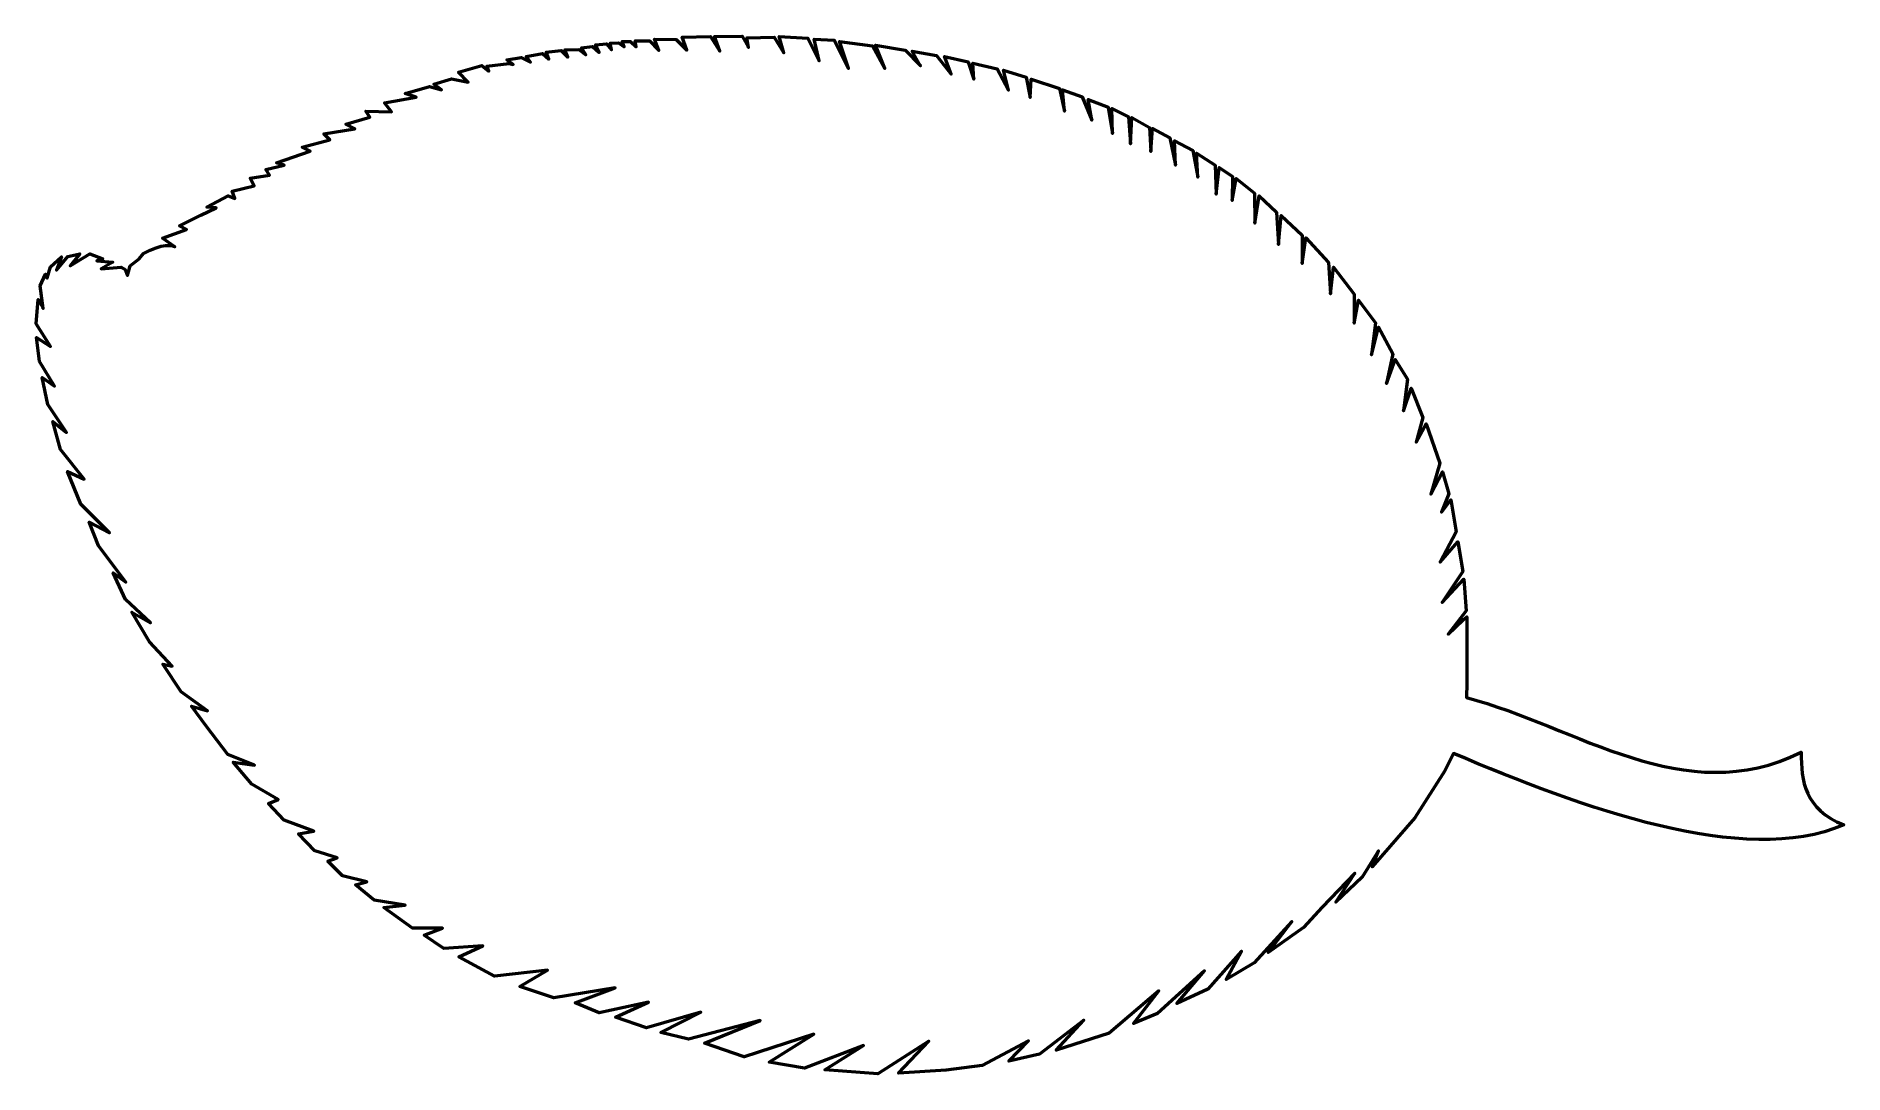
# Model space of a CAD drawing. Header units: centimetres. Extents: x -16 to 15.9, y -9.2 to 9.2.
import ezdxf

# ---------------------------------------------------------------- set-up
doc = ezdxf.new("R2010")
doc.units = ezdxf.units.CM
doc.header["$MEASUREMENT"] = 0
doc.layers.add('Layer 1', color=7, linetype='Continuous')

msp = doc.modelspace()

# ---------------------------------------------------------------- linework, layer by layer
at = {"layer": 'Layer 1', "color": 45, "lineweight": 53}
msp.add_open_spline([(-3.51937, 9.16947), (-3.51937, 9.16947), (-4.00554, 9.16203), (-4.00554, 9.16203), (-4.00554, 9.16203), (-4.00554, 9.16203), (-3.91294, 8.90323), (-3.91294, 8.90323), (-3.91294, 8.90323), (-3.91294, 8.90323), (-4.07996, 9.16285), (-4.07996, 9.16285), (-4.07996, 9.16285), (-4.07996, 9.16285), (-4.57771, 9.1521), (-4.57771, 9.1521), (-4.57771, 9.1521), (-4.57771, 9.1521), (-4.4942, 8.92059), (-4.4942, 8.92059), (-4.4942, 8.92059), (-4.4942, 8.92059), (-4.68685, 9.10745), (-4.68685, 9.10745), (-4.68685, 9.10745), (-4.68685, 9.10745), (-5.06966, 9.11655), (-5.06966, 9.11655), (-5.06966, 9.11655), (-5.06966, 9.11655), (-4.98946, 8.91646), (-4.98946, 8.91646), (-4.98946, 8.91646), (-4.98946, 8.91646), (-5.15731, 9.08513), (-5.15731, 9.08513), (-5.15731, 9.08513), (-5.15731, 9.08513), (-5.41114, 9.08596), (-5.41114, 9.08596), (-5.41114, 9.08596), (-5.41114, 9.08596), (-5.39213, 8.9793), (-5.39213, 8.9793), (-5.39213, 8.9793), (-5.39213, 8.9793), (-5.49052, 9.07355), (-5.49052, 9.07355), (-5.49052, 9.07355), (-5.49052, 9.07355), (-5.63852, 9.07521), (-5.63852, 9.07521), (-5.63852, 9.07521), (-5.63852, 9.07521), (-5.60545, 8.97847), (-5.60545, 8.97847), (-5.60545, 8.97847), (-5.60545, 8.97847), (-5.70302, 9.04958), (-5.70302, 9.04958), (-5.70302, 9.04958), (-5.70302, 9.04958), (-5.84854, 9.04297), (-5.84854, 9.04297), (-5.84854, 9.04297), (-5.84854, 9.04297), (-5.82787, 8.92804), (-5.82787, 8.92804), (-5.82787, 8.92804), (-5.82787, 8.92804), (-5.91221, 9.03139), (-5.91221, 9.03139), (-5.91221, 9.03139), (-5.91221, 9.03139), (-6.10899, 9.01568), (-6.10899, 9.01568), (-6.10899, 9.01568), (-6.10899, 9.01568), (-6.04367, 8.88173), (-6.04367, 8.88173), (-6.04367, 8.88173), (-6.04367, 8.88173), (-6.16438, 8.98591), (-6.16438, 8.98591), (-6.16438, 8.98591), (-6.16438, 8.98591), (-6.35537, 8.96028), (-6.35537, 8.96028), (-6.35537, 8.96028), (-6.35537, 8.96028), (-6.28013, 8.83708), (-6.28013, 8.83708), (-6.28013, 8.83708), (-6.28013, 8.83708), (-6.40333, 8.93465), (-6.40333, 8.93465), (-6.40333, 8.93465), (-6.40333, 8.93465), (-6.65138, 8.92555), (-6.65138, 8.92555), (-6.65138, 8.92555), (-6.65138, 8.92555), (-6.59929, 8.79739), (-6.59929, 8.79739), (-6.59929, 8.79739), (-6.59929, 8.79739), (-6.71422, 8.91397), (-6.71422, 8.91397), (-6.71422, 8.91397), (-6.71422, 8.91397), (-6.97963, 8.88917), (-6.97963, 8.88917), (-6.97963, 8.88917), (-6.97963, 8.88917), (-6.93167, 8.76267), (-6.93167, 8.76267), (-6.93167, 8.76267), (-6.93167, 8.76267), (-7.04329, 8.86272), (-7.04329, 8.86272), (-7.04329, 8.86272), (-7.04329, 8.86272), (-7.33599, 8.81146), (-7.33599, 8.81146), (-7.33599, 8.81146), (-7.33599, 8.81146), (-7.26075, 8.71224), (-7.26075, 8.71224), (-7.26075, 8.71224), (-7.26075, 8.71224), (-7.42198, 8.79492), (-7.42198, 8.79492), (-7.42198, 8.79492), (-7.42198, 8.79492), (-7.67499, 8.74944), (-7.67499, 8.74944), (-7.67499, 8.74944), (-7.67499, 8.74944), (-7.56668, 8.66593), (-7.56668, 8.66593), (-7.56668, 8.66593), (-7.56668, 8.66593), (-7.63696, 8.68825), (-7.63696, 8.68825), (-7.63696, 8.68825), (-7.63696, 8.68825), (-8.02805, 8.64029), (-8.02805, 8.64029), (-8.02805, 8.64029), (-8.02805, 8.64029), (-7.99167, 8.54934), (-7.99167, 8.54934), (-7.99167, 8.54934), (-7.99167, 8.54934), (-8.11983, 8.64856), (-8.11983, 8.64856), (-8.11983, 8.64856), (-8.11983, 8.64856), (-8.52911, 8.5328), (-8.52911, 8.5328), (-8.52911, 8.5328), (-8.52911, 8.5328), (-8.35961, 8.35586), (-8.35961, 8.35586), (-8.35961, 8.35586), (-8.35961, 8.35586), (-8.65231, 8.41787), (-8.65231, 8.41787), (-8.65231, 8.41787), (-8.65231, 8.41787), (-8.96733, 8.32361), (-8.96733, 8.32361), (-8.96733, 8.32361), (-8.96733, 8.32361), (-8.8309, 8.22026), (-8.8309, 8.22026), (-8.8309, 8.22026), (-8.8309, 8.22026), (-9.04009, 8.27814), (-9.04009, 8.27814), (-9.04009, 8.27814), (-9.04009, 8.27814), (-9.47252, 8.1566), (-9.47252, 8.1566), (-9.47252, 8.1566), (-9.47252, 8.1566), (-9.27822, 8.09045), (-9.27822, 8.09045), (-9.27822, 8.09045), (-9.27822, 8.09045), (-9.83881, 7.99288), (-9.83881, 7.99288), (-9.83881, 7.99288), (-9.83881, 7.99288), (-9.71396, 7.83413), (-9.71396, 7.83413), (-9.71396, 7.83413), (-9.71396, 7.83413), (-10.16706, 7.8424), (-10.16706, 7.8424), (-10.16706, 7.8424), (-10.16706, 7.8424), (-10.09513, 7.73657), (-10.09513, 7.73657), (-10.09513, 7.73657), (-10.09513, 7.73657), (-10.51846, 7.61172), (-10.51846, 7.61172), (-10.51846, 7.61172), (-10.51846, 7.61172), (-10.36136, 7.53069), (-10.36136, 7.53069), (-10.36136, 7.53069), (-10.36136, 7.53069), (-10.90789, 7.44222), (-10.90789, 7.44222), (-10.90789, 7.44222), (-10.90789, 7.44222), (-10.80371, 7.33804), (-10.80371, 7.33804), (-10.80371, 7.33804), (-10.80371, 7.33804), (-11.29236, 7.20988), (-11.29236, 7.20988), (-11.29236, 7.20988), (-11.29236, 7.20988), (-11.15345, 7.13629), (-11.15345, 7.13629), (-11.15345, 7.13629), (-11.15345, 7.13629), (-11.74876, 6.93206), (-11.74876, 6.93206), (-11.74876, 6.93206), (-11.74876, 6.93206), (-11.6082, 6.88824), (-11.6082, 6.88824), (-11.6082, 6.88824), (-11.6082, 6.88824), (-11.93562, 6.81383), (-11.93562, 6.81383), (-11.93562, 6.81383), (-11.93562, 6.81383), (-11.87278, 6.7113), (-11.87278, 6.7113), (-11.87278, 6.7113), (-11.87278, 6.7113), (-12.21343, 6.65756), (-12.21343, 6.65756), (-12.21343, 6.65756), (-12.21343, 6.65756), (-12.14315, 6.52196), (-12.14315, 6.52196), (-12.14315, 6.52196), (-12.14315, 6.52196), (-12.53258, 6.42853), (-12.53258, 6.42853), (-12.53258, 6.42853), (-12.53258, 6.42853), (-12.48049, 6.30037), (-12.48049, 6.30037), (-12.48049, 6.30037), (-12.48049, 6.30037), (-12.5979, 6.34998), (-12.5979, 6.34998), (-12.5979, 6.34998), (-12.5979, 6.34998), (-12.97989, 6.14658), (-12.97989, 6.14658), (-12.97989, 6.14658), (-12.97989, 6.14658), (-12.81453, 6.13748), (-12.81453, 6.13748), (-12.81453, 6.13748), (-12.81453, 6.13748), (-13.08077, 6.00767), (-13.08077, 6.00767), (-13.08077, 6.00767), (-13.08077, 6.00767), (-13.4578, 5.8175), (-13.4578, 5.8175), (-13.4578, 5.8175), (-13.4578, 5.8175), (-13.33708, 5.75135), (-13.33708, 5.75135), (-13.33708, 5.75135), (-13.33708, 5.75135), (-13.76289, 5.59673), (-13.76289, 5.59673), (-13.76289, 5.59673), (-13.76289, 5.59673), (-13.54213, 5.44873), (-13.54213, 5.44873), (-13.54213, 5.44873), (-13.59246, 5.47513), (-13.75, 5.51836), (-14.09858, 5.32884), (-14.09858, 5.32884), (-14.09858, 5.32884), (-14.17547, 5.23293), (-14.17547, 5.23293), (-14.17547, 5.23293), (-14.17547, 5.23293), (-14.33339, 5.10973), (-14.33339, 5.10973), (-14.33339, 5.10973), (-14.33339, 5.10973), (-14.37887, 4.9394), (-14.37887, 4.9394), (-14.37887, 4.9394), (-14.37887, 4.9394), (-14.42269, 5.04854), (-14.42269, 5.04854), (-14.42269, 5.04854), (-14.42269, 5.04854), (-14.49214, 5.08575), (-14.49214, 5.08575), (-14.49214, 5.08575), (-14.49214, 5.08575), (-14.84271, 5.05846), (-14.84271, 5.05846), (-14.84271, 5.05846), (-14.84271, 5.05846), (-14.63931, 5.17752), (-14.63931, 5.17752), (-14.63931, 5.17752), (-14.63931, 5.17752), (-14.92208, 5.19819), (-14.92208, 5.19819), (-14.92208, 5.19819), (-14.92208, 5.19819), (-14.81625, 5.23705), (-14.81625, 5.23705), (-14.81625, 5.23705), (-14.81625, 5.23705), (-15.04445, 5.32469), (-15.04445, 5.32469), (-15.04445, 5.32469), (-15.04445, 5.32469), (-15.39502, 5.10889), (-15.39502, 5.10889), (-15.39502, 5.10889), (-15.39502, 5.10889), (-15.21973, 5.32304), (-15.21973, 5.32304), (-15.21973, 5.32304), (-15.21973, 5.32304), (-15.43553, 5.27756), (-15.43553, 5.27756), (-15.43553, 5.27756), (-15.43553, 5.27756), (-15.63314, 5.03447), (-15.63314, 5.03447), (-15.63314, 5.03447), (-15.63314, 5.03447), (-15.54467, 5.27011), (-15.54467, 5.27011), (-15.54467, 5.27011), (-15.54467, 5.27011), (-15.7398, 5.09482), (-15.7398, 5.09482), (-15.7398, 5.09482), (-15.7398, 5.09482), (-15.7985, 4.89225), (-15.7985, 4.89225), (-15.7985, 4.89225), (-15.7985, 4.89225), (-15.82661, 4.96501), (-15.82661, 4.96501), (-15.82661, 4.96501), (-15.82661, 4.96501), (-15.92087, 4.75417), (-15.92087, 4.75417), (-15.92087, 4.75417), (-15.92087, 4.75417), (-15.87126, 4.35481), (-15.87126, 4.35481), (-15.87126, 4.35481), (-15.87126, 4.35481), (-15.9556, 4.51852), (-15.9556, 4.51852), (-15.9556, 4.51852), (-15.9556, 4.51852), (-15.99365, 4.08781), (-15.99365, 4.08781), (-15.99365, 4.08781), (-15.99365, 4.08781), (-15.73816, 3.68515), (-15.73816, 3.68515), (-15.73816, 3.68515), (-15.73816, 3.68515), (-15.98538, 3.84225), (-15.98538, 3.84225), (-15.98538, 3.84225), (-15.98538, 3.84225), (-15.93494, 3.41974), (-15.93494, 3.41974), (-15.93494, 3.41974), (-15.93494, 3.41974), (-15.66788, 2.98152), (-15.66788, 2.98152), (-15.66788, 2.98152), (-15.66788, 2.98152), (-15.8903, 3.13531), (-15.8903, 3.13531), (-15.8903, 3.13531), (-15.8903, 3.13531), (-15.78695, 2.66071), (-15.78695, 2.66071), (-15.78695, 2.66071), (-15.78695, 2.66071), (-15.45457, 2.16462), (-15.45457, 2.16462), (-15.45457, 2.16462), (-15.45457, 2.16462), (-15.70179, 2.35975), (-15.70179, 2.35975), (-15.70179, 2.35975), (-15.70179, 2.35975), (-15.56536, 1.86283), (-15.56536, 1.86283), (-15.56536, 1.86283), (-15.56536, 1.86283), (-15.14451, 1.3378), (-15.14451, 1.3378), (-15.14451, 1.3378), (-15.14451, 1.3378), (-15.44134, 1.47753), (-15.44134, 1.47753), (-15.44134, 1.47753), (-15.44134, 1.47753), (-15.20156, 0.89958), (-15.20156, 0.89958), (-15.20156, 0.89958), (-15.20156, 0.89958), (-14.69802, 0.39274), (-14.69802, 0.39274), (-14.69802, 0.39274), (-14.69802, 0.39274), (-15.05851, 0.58208), (-15.05851, 0.58208), (-15.05851, 0.58208), (-15.05851, 0.58208), (-14.88984, 0.16288), (-14.88984, 0.16288), (-14.88984, 0.16288), (-14.88984, 0.16288), (-14.40698, -0.47956), (-14.40698, -0.47956), (-14.40698, -0.47956), (-14.40698, -0.47956), (-14.63022, -0.3175), (-14.63022, -0.3175), (-14.63022, -0.3175), (-14.63022, -0.3175), (-14.41442, -0.78714), (-14.41442, -0.78714), (-14.41442, -0.78714), (-14.41442, -0.78714), (-13.97207, -1.19972), (-13.97207, -1.19972), (-13.97207, -1.19972), (-13.97207, -1.19972), (-14.30032, -1.00872), (-14.30032, -1.00872), (-14.30032, -1.00872), (-14.30032, -1.00872), (-13.99026, -1.53293), (-13.99026, -1.53293), (-13.99026, -1.53293), (-13.99026, -1.53293), (-13.58925, -1.96701), (-13.58925, -1.96701), (-13.58925, -1.96701), (-13.58925, -1.96701), (-13.75296, -1.92815), (-13.75296, -1.92815), (-13.75296, -1.92815), (-13.75296, -1.92815), (-13.42967, -2.42011), (-13.42967, -2.42011), (-13.42967, -2.42011), (-13.42967, -2.42011), (-12.96417, -2.75249), (-12.96417, -2.75249), (-12.96417, -2.75249), (-12.96417, -2.75249), (-13.2486, -2.67063), (-13.2486, -2.67063), (-13.2486, -2.67063), (-13.2486, -2.67063), (-12.98567, -3.03112), (-12.98567, -3.03112), (-12.98567, -3.03112), (-12.98567, -3.03112), (-12.6045, -3.52473), (-12.6045, -3.52473), (-12.6045, -3.52473), (-12.6045, -3.52473), (-12.13735, -3.71325), (-12.13735, -3.71325), (-12.13735, -3.71325), (-12.13735, -3.71325), (-12.51355, -3.66117), (-12.51355, -3.66117), (-12.51355, -3.66117), (-12.51355, -3.66117), (-12.18365, -4.04978), (-12.18365, -4.04978), (-12.18365, -4.04978), (-12.18365, -4.04978), (-11.71898, -4.32098), (-11.71898, -4.32098), (-11.71898, -4.32098), (-11.71898, -4.32098), (-11.88765, -4.39374), (-11.88765, -4.39374), (-11.88765, -4.39374), (-11.88765, -4.39374), (-11.61232, -4.68395), (-11.61232, -4.68395), (-11.61232, -4.68395), (-11.61232, -4.68395), (-11.08563, -4.88239), (-11.08563, -4.88239), (-11.08563, -4.88239), (-11.08563, -4.88239), (-11.35848, -4.92704), (-11.35848, -4.92704), (-11.35848, -4.92704), (-11.35848, -4.92704), (-11.06744, -5.23048), (-11.06744, -5.23048), (-11.06744, -5.23048), (-11.06744, -5.23048), (-10.67222, -5.3512), (-10.67222, -5.3512), (-10.67222, -5.3512), (-10.67222, -5.3512), (-10.84007, -5.4099), (-10.84007, -5.4099), (-10.84007, -5.4099), (-10.84007, -5.4099), (-10.58293, -5.66952), (-10.58293, -5.66952), (-10.58293, -5.66952), (-10.58293, -5.66952), (-10.1505, -5.77535), (-10.1505, -5.77535), (-10.1505, -5.77535), (-10.1505, -5.77535), (-10.34811, -5.82827), (-10.34811, -5.82827), (-10.34811, -5.82827), (-10.34811, -5.82827), (-10.02234, -6.10195), (-10.02234, -6.10195), (-10.02234, -6.10195), (-10.02234, -6.10195), (-9.47498, -6.18794), (-9.47498, -6.18794), (-9.47498, -6.18794), (-9.47498, -6.18794), (-9.84788, -6.22845), (-9.84788, -6.22845), (-9.84788, -6.22845), (-9.84788, -6.22845), (-9.34269, -6.59225), (-9.34269, -6.59225), (-9.34269, -6.59225), (-9.34269, -6.59225), (-8.81352, -6.59473), (-8.81352, -6.59473), (-8.81352, -6.59473), (-8.81352, -6.59473), (-9.13515, -6.7171), (-9.13515, -6.7171), (-9.13515, -6.7171), (-9.13515, -6.7171), (-8.78871, -6.95357), (-8.78871, -6.95357), (-8.78871, -6.95357), (-8.78871, -6.95357), (-8.10162, -6.90893), (-8.10162, -6.90893), (-8.10162, -6.90893), (-8.10162, -6.90893), (-8.52744, -7.10076), (-8.52744, -7.10076), (-8.52744, -7.10076), (-8.52744, -7.10076), (-7.89657, -7.44223), (-7.89657, -7.44223), (-7.89657, -7.44223), (-7.89657, -7.44223), (-6.95565, -7.33723), (-6.95565, -7.33723), (-6.95565, -7.33723), (-6.95565, -7.33723), (-7.44761, -7.62331), (-7.44761, -7.62331), (-7.44761, -7.62331), (-7.44761, -7.62331), (-6.84651, -7.82257), (-6.84651, -7.82257), (-6.84651, -7.82257), (-6.84651, -7.82257), (-5.76089, -7.64977), (-5.76089, -7.64977), (-5.76089, -7.64977), (-5.76089, -7.64977), (-6.47113, -7.9127), (-6.47113, -7.9127), (-6.47113, -7.9127), (-6.47113, -7.9127), (-6.04284, -8.09212), (-6.04284, -8.09212), (-6.04284, -8.09212), (-6.04284, -8.09212), (-5.17302, -7.90443), (-5.17302, -7.90443), (-5.17302, -7.90443), (-5.17302, -7.90443), (-5.75593, -8.16736), (-5.75593, -8.16736), (-5.75593, -8.16736), (-5.75593, -8.16736), (-5.20775, -8.35257), (-5.20775, -8.35257), (-5.20775, -8.35257), (-5.20775, -8.35257), (-4.25029, -8.08055), (-4.25029, -8.08055), (-4.25029, -8.08055), (-4.25029, -8.08055), (-4.9564, -8.43526), (-4.9564, -8.43526), (-4.9564, -8.43526), (-4.9564, -8.43526), (-4.46609, -8.55763), (-4.46609, -8.55763), (-4.46609, -8.55763), (-4.46609, -8.55763), (-3.20188, -8.22525), (-3.20188, -8.22525), (-3.20188, -8.22525), (-3.20188, -8.22525), (-4.18167, -8.62461), (-4.18167, -8.62461), (-4.18167, -8.62461), (-4.18167, -8.62461), (-3.48218, -8.86522), (-3.48218, -8.86522), (-3.48218, -8.86522), (-3.48218, -8.86522), (-2.25269, -8.46586), (-2.25269, -8.46586), (-2.25269, -8.46586), (-2.25269, -8.46586), (-3.039, -8.96113), (-3.039, -8.96113), (-3.039, -8.96113), (-3.039, -8.96113), (-2.41723, -9.0711), (-2.41723, -9.0711), (-2.41723, -9.0711), (-2.41723, -9.0711), (-1.37295, -8.66844), (-1.37295, -8.66844), (-1.37295, -8.66844), (-1.37295, -8.66844), (-2.05839, -9.10004), (-2.05839, -9.10004), (-2.05839, -9.10004), (-2.05839, -9.10004), (-1.1216, -9.16867), (-1.1216, -9.16867), (-1.1216, -9.16867), (-1.1216, -9.16867), (-0.21706, -8.59403), (-0.21706, -8.59403), (-0.21706, -8.59403), (-0.21706, -8.59403), (-0.75532, -9.15544), (-0.75532, -9.15544), (-0.75532, -9.15544), (-0.75532, -9.15544), (0.08969, -9.1017), (0.08969, -9.1017), (0.08969, -9.1017), (0.08969, -9.1017), (0.72386, -9.01984), (0.72386, -9.01984), (0.72386, -9.01984), (0.72386, -9.01984), (1.54324, -8.5841), (1.54324, -8.5841), (1.54324, -8.5841), (1.54324, -8.5841), (1.19515, -8.94542), (1.19515, -8.94542), (1.19515, -8.94542), (1.19515, -8.94542), (1.73424, -8.82305), (1.73424, -8.82305), (1.73424, -8.82305), (1.73424, -8.82305), (2.5222, -8.22278), (2.5222, -8.22278), (2.5222, -8.22278), (2.5222, -8.22278), (2.03024, -8.75029), (2.03024, -8.75029), (2.03024, -8.75029), (2.03024, -8.75029), (2.96868, -8.4485), (2.96868, -8.4485), (2.96868, -8.4485), (2.96868, -8.4485), (3.84429, -7.70271), (3.84429, -7.70271), (3.84429, -7.70271), (3.84429, -7.70271), (3.39533, -8.27901), (3.39533, -8.27901), (3.39533, -8.27901), (3.39533, -8.27901), (3.82445, -8.10372), (3.82445, -8.10372), (3.82445, -8.10372), (3.82445, -8.10372), (4.6521, -7.34552), (4.6521, -7.34552), (4.6521, -7.34552), (4.6521, -7.34552), (4.16345, -7.9276), (4.16345, -7.9276), (4.16345, -7.9276), (4.16345, -7.9276), (4.71081, -7.67294), (4.71081, -7.67294), (4.71081, -7.67294), (4.71081, -7.67294), (5.30695, -6.99991), (5.30695, -6.99991), (5.30695, -6.99991), (5.30695, -6.99991), (5.03327, -7.49848), (5.03327, -7.49848), (5.03327, -7.49848), (5.03327, -7.49848), (5.53184, -7.20744), (5.53184, -7.20744), (5.53184, -7.20744), (5.53184, -7.20744), (6.19414, -6.47898), (6.19414, -6.47898), (6.19414, -6.47898), (6.19414, -6.47898), (5.77908, -7.02386), (5.77908, -7.02386), (5.77908, -7.02386), (5.77908, -7.02386), (6.40085, -6.58068), (6.40085, -6.58068), (6.40085, -6.58068), (6.40085, -6.58068), (6.7291, -6.22597), (6.7291, -6.22597), (6.7291, -6.22597), (6.7291, -6.22597), (7.30788, -5.62074), (7.30788, -5.62074), (7.30788, -5.62074), (7.30788, -5.62074), (6.9755, -6.13337), (6.9755, -6.13337), (6.9755, -6.13337), (6.9755, -6.13337), (7.43769, -5.69102), (7.43769, -5.69102), (7.43769, -5.69102), (7.43769, -5.69102), (7.72708, -5.22883), (7.72708, -5.22883), (7.72708, -5.22883), (7.72708, -5.22883), (7.61546, -5.5083), (7.61546, -5.5083), (7.61546, -5.5083), (7.61546, -5.5083), (8.36622, -4.64179), (8.36622, -4.64179), (8.36622, -4.64179), (8.36622, -4.64179), (8.90035, -3.81331), (8.90035, -3.81331), (8.90035, -3.81331), (8.90035, -3.81331), (9.05331, -3.50821), (9.05331, -3.50821), (9.05331, -3.50821), (11.31586, -4.46616), (14.18279, -5.52612), (15.94984, -4.76994), (15.94984, -4.76994), (15.25407, -4.49015), (15.19554, -3.99713), (15.19661, -3.48506), (15.19661, -3.48506), (13.12879, -4.51195), (11.23981, -3.03587), (9.28235, -2.51768), (9.28235, -2.51768), (9.28235, -2.51768), (9.29062, -2.2655), (9.29062, -2.2655), (9.29062, -2.2655), (9.29062, -2.2655), (9.28649, -1.08976), (9.28649, -1.08976), (9.28649, -1.08976), (9.28649, -1.08976), (9.22034, -1.14516), (9.22034, -1.14516), (9.22034, -1.14516), (9.22034, -1.14516), (8.95493, -1.39734), (8.95493, -1.39734), (8.95493, -1.39734), (8.95493, -1.39734), (9.27656, -0.98724), (9.27656, -0.98724), (9.27656, -0.98724), (9.27656, -0.98724), (9.23687, -0.425), (9.23687, -0.425), (9.23687, -0.425), (9.23687, -0.425), (8.85074, -0.83841), (8.85074, -0.83841), (8.85074, -0.83841), (8.85074, -0.83841), (9.2195, -0.2894), (9.2195, -0.2894), (9.2195, -0.2894), (9.2195, -0.2894), (9.13103, 0.23233), (9.13103, 0.23233), (9.13103, 0.23233), (9.13103, 0.23233), (8.81518, -0.12734), (8.81518, -0.12734), (8.81518, -0.12734), (8.81518, -0.12734), (9.10043, 0.41175), (9.10043, 0.41175), (9.10043, 0.41175), (9.10043, 0.41175), (9.00286, 0.97564), (9.00286, 0.97564), (9.00286, 0.97564), (9.00286, 0.97564), (8.8375, 0.75736), (8.8375, 0.75736), (8.8375, 0.75736), (8.8375, 0.75736), (8.97227, 1.07899), (8.97227, 1.07899), (8.97227, 1.07899), (8.97227, 1.07899), (8.85569, 1.46925), (8.85569, 1.46925), (8.85569, 1.46925), (8.85569, 1.46925), (8.65312, 1.07734), (8.65312, 1.07734), (8.65312, 1.07734), (8.65312, 1.07734), (8.81352, 1.62304), (8.81352, 1.62304), (8.81352, 1.62304), (8.81352, 1.62304), (8.56961, 2.31674), (8.56961, 2.31674), (8.56961, 2.31674), (8.56961, 2.31674), (8.39267, 1.99676), (8.39267, 1.99676), (8.39267, 1.99676), (8.39267, 1.99676), (8.51173, 2.43167), (8.51173, 2.43167), (8.51173, 2.43167), (8.51173, 2.43167), (8.30502, 2.95009), (8.30502, 2.95009), (8.30502, 2.95009), (8.30502, 2.95009), (8.16777, 2.5466), (8.16777, 2.5466), (8.16777, 2.5466), (8.16777, 2.5466), (8.23888, 3.10719), (8.23888, 3.10719), (8.23888, 3.10719), (8.23888, 3.10719), (8.02391, 3.45528), (8.02391, 3.45528), (8.02391, 3.45528), (8.02391, 3.45528), (7.86599, 3.02864), (7.86599, 3.02864), (7.86599, 3.02864), (7.86599, 3.02864), (7.98175, 3.55615), (7.98175, 3.55615), (7.98175, 3.55615), (7.98175, 3.55615), (7.72874, 4.02579), (7.72874, 4.02579), (7.72874, 4.02579), (7.72874, 4.02579), (7.60389, 3.54044), (7.60389, 3.54044), (7.60389, 3.54044), (7.60389, 3.54044), (7.675, 4.10103), (7.675, 4.10103), (7.675, 4.10103), (7.675, 4.10103), (7.37156, 4.50204), (7.37156, 4.50204), (7.37156, 4.50204), (7.37156, 4.50204), (7.29549, 4.09442), (7.29549, 4.09442), (7.29549, 4.09442), (7.29549, 4.09442), (7.29466, 4.60953), (7.29466, 4.60953), (7.29466, 4.60953), (7.29466, 4.60953), (6.93334, 5.08743), (6.93334, 5.08743), (6.93334, 5.08743), (6.93334, 5.08743), (6.87877, 4.61779), (6.87877, 4.61779), (6.87877, 4.61779), (6.87877, 4.61779), (6.84156, 5.17176), (6.84156, 5.17176), (6.84156, 5.17176), (6.84156, 5.17176), (6.44468, 5.60336), (6.44468, 5.60336), (6.44468, 5.60336), (6.44468, 5.60336), (6.37771, 5.1544), (6.37771, 5.1544), (6.37771, 5.1544), (6.37771, 5.1544), (6.37606, 5.65463), (6.37606, 5.65463), (6.37606, 5.65463), (6.37606, 5.65463), (6.00647, 5.99942), (6.00647, 5.99942), (6.00647, 5.99942), (6.00647, 5.99942), (5.96099, 5.48844), (5.96099, 5.48844), (5.96099, 5.48844), (5.96099, 5.48844), (5.92461, 6.05647), (5.92461, 6.05647), (5.92461, 6.05647), (5.92461, 6.05647), (5.61621, 6.34503), (5.61621, 6.34503), (5.61621, 6.34503), (5.61621, 6.34503), (5.54014, 5.86217), (5.54014, 5.86217), (5.54014, 5.86217), (5.54014, 5.86217), (5.53601, 6.39464), (5.53601, 6.39464), (5.53601, 6.39464), (5.53601, 6.39464), (5.21353, 6.65096), (5.21353, 6.65096), (5.21353, 6.65096), (5.21353, 6.65096), (5.1416, 6.26484), (5.1416, 6.26484), (5.1416, 6.26484), (5.1416, 6.26484), (5.14408, 6.68734), (5.14408, 6.68734), (5.14408, 6.68734), (5.14408, 6.68734), (4.90926, 6.84692), (4.90926, 6.84692), (4.90926, 6.84692), (4.90926, 6.84692), (4.85965, 6.37563), (4.85965, 6.37563), (4.85965, 6.37563), (4.85965, 6.37563), (4.84229, 6.88991), (4.84229, 6.88991), (4.84229, 6.88991), (4.84229, 6.88991), (4.51321, 7.10406), (4.51321, 7.10406), (4.51321, 7.10406), (4.51321, 7.10406), (4.5314, 6.6799), (4.5314, 6.6799), (4.5314, 6.6799), (4.5314, 6.6799), (4.44624, 7.14706), (4.44624, 7.14706), (4.44624, 7.14706), (4.44624, 7.14706), (4.12213, 7.32152), (4.12213, 7.32152), (4.12213, 7.32152), (4.12213, 7.32152), (4.14197, 6.88909), (4.14197, 6.88909), (4.14197, 6.88909), (4.14197, 6.88909), (4.03696, 7.37278), (4.03696, 7.37278), (4.03696, 7.37278), (4.03696, 7.37278), (3.73517, 7.53732), (3.73517, 7.53732), (3.73517, 7.53732), (3.73517, 7.53732), (3.70375, 7.13383), (3.70375, 7.13383), (3.70375, 7.13383), (3.70375, 7.13383), (3.67812, 7.55385), (3.67812, 7.55385), (3.67812, 7.55385), (3.67812, 7.55385), (3.36558, 7.73079), (3.36558, 7.73079), (3.36558, 7.73079), (3.36558, 7.73079), (3.34657, 7.2686), (3.34657, 7.2686), (3.34657, 7.2686), (3.34657, 7.2686), (3.30853, 7.7465), (3.30853, 7.7465), (3.30853, 7.7465), (3.30853, 7.7465), (3.01501, 7.89285), (3.01501, 7.89285), (3.01501, 7.89285), (3.01501, 7.89285), (3.02907, 7.44802), (3.02907, 7.44802), (3.02907, 7.44802), (3.02907, 7.44802), (2.94886, 7.9127), (2.94886, 7.9127), (2.94886, 7.9127), (2.94886, 7.9127), (2.59912, 8.05243), (2.59912, 8.05243), (2.59912, 8.05243), (2.59912, 8.05243), (2.66196, 7.68532), (2.66196, 7.68532), (2.66196, 7.68532), (2.66196, 7.68532), (2.49081, 8.0979), (2.49081, 8.0979), (2.49081, 8.0979), (2.49081, 8.0979), (2.14024, 8.22275), (2.14024, 8.22275), (2.14024, 8.22275), (2.14024, 8.22275), (2.17662, 7.84324), (2.17662, 7.84324), (2.17662, 7.84324), (2.17662, 7.84324), (2.09063, 8.24342), (2.09063, 8.24342), (2.09063, 8.24342), (2.09063, 8.24342), (1.58709, 8.40962), (1.58709, 8.40962), (1.58709, 8.40962), (1.58709, 8.40962), (1.5722, 8.08302), (1.5722, 8.08302), (1.5722, 8.08302), (1.5722, 8.08302), (1.50192, 8.44517), (1.50192, 8.44517), (1.50192, 8.44517), (1.50192, 8.44517), (1.09761, 8.57002), (1.09761, 8.57002), (1.09761, 8.57002), (1.09761, 8.57002), (1.1869, 8.21449), (1.1869, 8.21449), (1.1869, 8.21449), (1.1869, 8.21449), (0.99012, 8.59234), (0.99012, 8.59234), (0.99012, 8.59234), (0.99012, 8.59234), (0.55935, 8.68991), (0.55935, 8.68991), (0.55935, 8.68991), (0.55935, 8.68991), (0.57506, 8.41127), (0.57506, 8.41127), (0.57506, 8.41127), (0.57506, 8.41127), (0.47584, 8.71802), (0.47584, 8.71802), (0.47584, 8.71802), (0.47584, 8.71802), (0.05829, 8.8098), (0.05829, 8.8098), (0.05829, 8.8098), (0.05829, 8.8098), (0.1757, 8.49561), (0.1757, 8.49561), (0.1757, 8.49561), (0.1757, 8.49561), (-0.08144, 8.83047), (-0.08144, 8.83047), (-0.08144, 8.83047), (-0.08144, 8.83047), (-0.51139, 8.90571), (-0.51139, 8.90571), (-0.51139, 8.90571), (-0.51139, 8.90571), (-0.36587, 8.64691), (-0.36587, 8.64691), (-0.36587, 8.64691), (-0.36587, 8.64691), (-0.63789, 8.92059), (-0.63789, 8.92059), (-0.63789, 8.92059), (-0.63789, 8.92059), (-1.1621, 9.01154), (-1.1621, 9.01154), (-1.1621, 9.01154), (-1.1621, 9.01154), (-0.99508, 8.60061), (-0.99508, 8.60061), (-0.99508, 8.60061), (-0.99508, 8.60061), (-1.21584, 8.99666), (-1.21584, 8.99666), (-1.21584, 8.99666), (-1.21584, 8.99666), (-1.79875, 9.07521), (-1.79875, 9.07521), (-1.79875, 9.07521), (-1.79875, 9.07521), (-1.63835, 8.59813), (-1.63835, 8.59813), (-1.63835, 8.59813), (-1.63835, 8.59813), (-1.89384, 9.10001), (-1.89384, 9.10001), (-1.89384, 9.10001), (-1.89384, 9.10001), (-2.24689, 9.11903), (-2.24689, 9.11903), (-2.24689, 9.11903), (-2.24689, 9.11903), (-2.15925, 8.73456), (-2.15925, 8.73456), (-2.15925, 8.73456), (-2.15925, 8.73456), (-2.35686, 9.13557), (-2.35686, 9.13557), (-2.35686, 9.13557), (-2.35686, 9.13557), (-2.86618, 9.16037), (-2.86618, 9.16037), (-2.86618, 9.16037), (-2.86618, 9.16037), (-2.78432, 8.87594), (-2.78432, 8.87594), (-2.78432, 8.87594), (-2.78432, 8.87594), (-2.94968, 9.14962), (-2.94968, 9.14962), (-2.94968, 9.14962), (-2.94968, 9.14962), (-3.43585, 9.14218), (-3.43585, 9.14218), (-3.43585, 9.14218), (-3.43585, 9.14218), (-3.40691, 8.97103), (-3.40691, 8.97103), (-3.40691, 8.97103), (-3.40691, 8.97103), (-3.51936, 9.16947), (-3.51936, 9.16947), (-3.51936, 9.16947), (-3.51936, 9.16947), (-3.51937, 9.16947), (-3.51937, 9.16947)], degree=3, knots=[0, 0, 0, 0, 0.00326797, 0.00326797, 0.00326797, 0.00326797, 0.00653595, 0.00653595, 0.00653595, 0.00653595, 0.00980392, 0.00980392, 0.00980392, 0.00980392, 0.0130719, 0.0130719, 0.0130719, 0.0130719, 0.01633987, 0.01633987, 0.01633987, 0.01633987, 0.01960784, 0.01960784, 0.01960784, 0.01960784, 0.02287582, 0.02287582, 0.02287582, 0.02287582, 0.02614379, 0.02614379, 0.02614379, 0.02614379, 0.02941176, 0.02941176, 0.02941176, 0.02941176, 0.03267974, 0.03267974, 0.03267974, 0.03267974, 0.03594771, 0.03594771, 0.03594771, 0.03594771, 0.03921569, 0.03921569, 0.03921569, 0.03921569, 0.04248366, 0.04248366, 0.04248366, 0.04248366, 0.04575163, 0.04575163, 0.04575163, 0.04575163, 0.04901961, 0.04901961, 0.04901961, 0.04901961, 0.05228758, 0.05228758, 0.05228758, 0.05228758, 0.05555556, 0.05555556, 0.05555556, 0.05555556, 0.05882353, 0.05882353, 0.05882353, 0.05882353, 0.0620915, 0.0620915, 0.0620915, 0.0620915, 0.06535948, 0.06535948, 0.06535948, 0.06535948, 0.06862745, 0.06862745, 0.06862745, 0.06862745, 0.07189542, 0.07189542, 0.07189542, 0.07189542, 0.0751634, 0.0751634, 0.0751634, 0.0751634, 0.07843137, 0.07843137, 0.07843137, 0.07843137, 0.08169935, 0.08169935, 0.08169935, 0.08169935, 0.08496732, 0.08496732, 0.08496732, 0.08496732, 0.08823529, 0.08823529, 0.08823529, 0.08823529, 0.09150327, 0.09150327, 0.09150327, 0.09150327, 0.09477124, 0.09477124, 0.09477124, 0.09477124, 0.09803922, 0.09803922, 0.09803922, 0.09803922, 0.10130719, 0.10130719, 0.10130719, 0.10130719, 0.10457516, 0.10457516, 0.10457516, 0.10457516, 0.10784314, 0.10784314, 0.10784314, 0.10784314, 0.11111111, 0.11111111, 0.11111111, 0.11111111, 0.11437908, 0.11437908, 0.11437908, 0.11437908, 0.11764706, 0.11764706, 0.11764706, 0.11764706, 0.12091503, 0.12091503, 0.12091503, 0.12091503, 0.12418301, 0.12418301, 0.12418301, 0.12418301, 0.12745098, 0.12745098, 0.12745098, 0.12745098, 0.13071895, 0.13071895, 0.13071895, 0.13071895, 0.13398693, 0.13398693, 0.13398693, 0.13398693, 0.1372549, 0.1372549, 0.1372549, 0.1372549, 0.14052288, 0.14052288, 0.14052288, 0.14052288, 0.14379085, 0.14379085, 0.14379085, 0.14379085, 0.14705882, 0.14705882, 0.14705882, 0.14705882, 0.1503268, 0.1503268, 0.1503268, 0.1503268, 0.15359477, 0.15359477, 0.15359477, 0.15359477, 0.15686275, 0.15686275, 0.15686275, 0.15686275, 0.16013072, 0.16013072, 0.16013072, 0.16013072, 0.16339869, 0.16339869, 0.16339869, 0.16339869, 0.16666667, 0.16666667, 0.16666667, 0.16666667, 0.16993464, 0.16993464, 0.16993464, 0.16993464, 0.17320261, 0.17320261, 0.17320261, 0.17320261, 0.17647059, 0.17647059, 0.17647059, 0.17647059, 0.17973856, 0.17973856, 0.17973856, 0.17973856, 0.18300654, 0.18300654, 0.18300654, 0.18300654, 0.18627451, 0.18627451, 0.18627451, 0.18627451, 0.18954248, 0.18954248, 0.18954248, 0.18954248, 0.19281046, 0.19281046, 0.19281046, 0.19281046, 0.19607843, 0.19607843, 0.19607843, 0.19607843, 0.19934641, 0.19934641, 0.19934641, 0.19934641, 0.20261438, 0.20261438, 0.20261438, 0.20261438, 0.20588235, 0.20588235, 0.20588235, 0.20588235, 0.20915033, 0.20915033, 0.20915033, 0.20915033, 0.2124183, 0.2124183, 0.2124183, 0.2124183, 0.21568627, 0.21568627, 0.21568627, 0.21568627, 0.21895425, 0.21895425, 0.21895425, 0.21895425, 0.22222222, 0.22222222, 0.22222222, 0.22222222, 0.2254902, 0.2254902, 0.2254902, 0.2254902, 0.22875817, 0.22875817, 0.22875817, 0.22875817, 0.23202614, 0.23202614, 0.23202614, 0.23202614, 0.23529412, 0.23529412, 0.23529412, 0.23529412, 0.23856209, 0.23856209, 0.23856209, 0.23856209, 0.24183007, 0.24183007, 0.24183007, 0.24183007, 0.24509804, 0.24509804, 0.24509804, 0.24509804, 0.24836601, 0.24836601, 0.24836601, 0.24836601, 0.25163399, 0.25163399, 0.25163399, 0.25163399, 0.25490196, 0.25490196, 0.25490196, 0.25490196, 0.25816993, 0.25816993, 0.25816993, 0.25816993, 0.26143791, 0.26143791, 0.26143791, 0.26143791, 0.26470588, 0.26470588, 0.26470588, 0.26470588, 0.26797386, 0.26797386, 0.26797386, 0.26797386, 0.27124183, 0.27124183, 0.27124183, 0.27124183, 0.2745098, 0.2745098, 0.2745098, 0.2745098, 0.27777778, 0.27777778, 0.27777778, 0.27777778, 0.28104575, 0.28104575, 0.28104575, 0.28104575, 0.28431373, 0.28431373, 0.28431373, 0.28431373, 0.2875817, 0.2875817, 0.2875817, 0.2875817, 0.29084967, 0.29084967, 0.29084967, 0.29084967, 0.29411765, 0.29411765, 0.29411765, 0.29411765, 0.29738562, 0.29738562, 0.29738562, 0.29738562, 0.30065359, 0.30065359, 0.30065359, 0.30065359, 0.30392157, 0.30392157, 0.30392157, 0.30392157, 0.30718954, 0.30718954, 0.30718954, 0.30718954, 0.31045752, 0.31045752, 0.31045752, 0.31045752, 0.31372549, 0.31372549, 0.31372549, 0.31372549, 0.31699346, 0.31699346, 0.31699346, 0.31699346, 0.32026144, 0.32026144, 0.32026144, 0.32026144, 0.32352941, 0.32352941, 0.32352941, 0.32352941, 0.32679739, 0.32679739, 0.32679739, 0.32679739, 0.33006536, 0.33006536, 0.33006536, 0.33006536, 0.33333333, 0.33333333, 0.33333333, 0.33333333, 0.33660131, 0.33660131, 0.33660131, 0.33660131, 0.33986928, 0.33986928, 0.33986928, 0.33986928, 0.34313725, 0.34313725, 0.34313725, 0.34313725, 0.34640523, 0.34640523, 0.34640523, 0.34640523, 0.3496732, 0.3496732, 0.3496732, 0.3496732, 0.35294118, 0.35294118, 0.35294118, 0.35294118, 0.35620915, 0.35620915, 0.35620915, 0.35620915, 0.35947712, 0.35947712, 0.35947712, 0.35947712, 0.3627451, 0.3627451, 0.3627451, 0.3627451, 0.36601307, 0.36601307, 0.36601307, 0.36601307, 0.36928105, 0.36928105, 0.36928105, 0.36928105, 0.37254902, 0.37254902, 0.37254902, 0.37254902, 0.37581699, 0.37581699, 0.37581699, 0.37581699, 0.37908497, 0.37908497, 0.37908497, 0.37908497, 0.38235294, 0.38235294, 0.38235294, 0.38235294, 0.38562092, 0.38562092, 0.38562092, 0.38562092, 0.38888889, 0.38888889, 0.38888889, 0.38888889, 0.39215686, 0.39215686, 0.39215686, 0.39215686, 0.39542484, 0.39542484, 0.39542484, 0.39542484, 0.39869281, 0.39869281, 0.39869281, 0.39869281, 0.40196078, 0.40196078, 0.40196078, 0.40196078, 0.40522876, 0.40522876, 0.40522876, 0.40522876, 0.40849673, 0.40849673, 0.40849673, 0.40849673, 0.41176471, 0.41176471, 0.41176471, 0.41176471, 0.41503268, 0.41503268, 0.41503268, 0.41503268, 0.41830065, 0.41830065, 0.41830065, 0.41830065, 0.42156863, 0.42156863, 0.42156863, 0.42156863, 0.4248366, 0.4248366, 0.4248366, 0.4248366, 0.42810458, 0.42810458, 0.42810458, 0.42810458, 0.43137255, 0.43137255, 0.43137255, 0.43137255, 0.43464052, 0.43464052, 0.43464052, 0.43464052, 0.4379085, 0.4379085, 0.4379085, 0.4379085, 0.44117647, 0.44117647, 0.44117647, 0.44117647, 0.44444444, 0.44444444, 0.44444444, 0.44444444, 0.44771242, 0.44771242, 0.44771242, 0.44771242, 0.45098039, 0.45098039, 0.45098039, 0.45098039, 0.45424837, 0.45424837, 0.45424837, 0.45424837, 0.45751634, 0.45751634, 0.45751634, 0.45751634, 0.46078431, 0.46078431, 0.46078431, 0.46078431, 0.46405229, 0.46405229, 0.46405229, 0.46405229, 0.46732026, 0.46732026, 0.46732026, 0.46732026, 0.47058824, 0.47058824, 0.47058824, 0.47058824, 0.47385621, 0.47385621, 0.47385621, 0.47385621, 0.47712418, 0.47712418, 0.47712418, 0.47712418, 0.48039216, 0.48039216, 0.48039216, 0.48039216, 0.48366013, 0.48366013, 0.48366013, 0.48366013, 0.4869281, 0.4869281, 0.4869281, 0.4869281, 0.49019608, 0.49019608, 0.49019608, 0.49019608, 0.49346405, 0.49346405, 0.49346405, 0.49346405, 0.49673203, 0.49673203, 0.49673203, 0.49673203, 0.5, 0.5, 0.5, 0.5, 0.50326797, 0.50326797, 0.50326797, 0.50326797, 0.50653595, 0.50653595, 0.50653595, 0.50653595, 0.50980392, 0.50980392, 0.50980392, 0.50980392, 0.5130719, 0.5130719, 0.5130719, 0.5130719, 0.51633987, 0.51633987, 0.51633987, 0.51633987, 0.51960784, 0.51960784, 0.51960784, 0.51960784, 0.52287582, 0.52287582, 0.52287582, 0.52287582, 0.52614379, 0.52614379, 0.52614379, 0.52614379, 0.52941176, 0.52941176, 0.52941176, 0.52941176, 0.53267974, 0.53267974, 0.53267974, 0.53267974, 0.53594771, 0.53594771, 0.53594771, 0.53594771, 0.53921569, 0.53921569, 0.53921569, 0.53921569, 0.54248366, 0.54248366, 0.54248366, 0.54248366, 0.54575163, 0.54575163, 0.54575163, 0.54575163, 0.54901961, 0.54901961, 0.54901961, 0.54901961, 0.55228758, 0.55228758, 0.55228758, 0.55228758, 0.55555556, 0.55555556, 0.55555556, 0.55555556, 0.55882353, 0.55882353, 0.55882353, 0.55882353, 0.5620915, 0.5620915, 0.5620915, 0.5620915, 0.56535948, 0.56535948, 0.56535948, 0.56535948, 0.56862745, 0.56862745, 0.56862745, 0.56862745, 0.57189542, 0.57189542, 0.57189542, 0.57189542, 0.5751634, 0.5751634, 0.5751634, 0.5751634, 0.57843137, 0.57843137, 0.57843137, 0.57843137, 0.58169935, 0.58169935, 0.58169935, 0.58169935, 0.58496732, 0.58496732, 0.58496732, 0.58496732, 0.58823529, 0.58823529, 0.58823529, 0.58823529, 0.59150327, 0.59150327, 0.59150327, 0.59150327, 0.59477124, 0.59477124, 0.59477124, 0.59477124, 0.59803922, 0.59803922, 0.59803922, 0.59803922, 0.60130719, 0.60130719, 0.60130719, 0.60130719, 0.60457516, 0.60457516, 0.60457516, 0.60457516, 0.60784314, 0.60784314, 0.60784314, 0.60784314, 0.61111111, 0.61111111, 0.61111111, 0.61111111, 0.61437908, 0.61437908, 0.61437908, 0.61437908, 0.61764706, 0.61764706, 0.61764706, 0.61764706, 0.62091503, 0.62091503, 0.62091503, 0.62091503, 0.62418301, 0.62418301, 0.62418301, 0.62418301, 0.62745098, 0.62745098, 0.62745098, 0.62745098, 0.63071895, 0.63071895, 0.63071895, 0.63071895, 0.63398693, 0.63398693, 0.63398693, 0.63398693, 0.6372549, 0.6372549, 0.6372549, 0.6372549, 0.64052288, 0.64052288, 0.64052288, 0.64052288, 0.64379085, 0.64379085, 0.64379085, 0.64379085, 0.64705882, 0.64705882, 0.64705882, 0.64705882, 0.6503268, 0.6503268, 0.6503268, 0.6503268, 0.65359477, 0.65359477, 0.65359477, 0.65359477, 0.65686275, 0.65686275, 0.65686275, 0.65686275, 0.66013072, 0.66013072, 0.66013072, 0.66013072, 0.66339869, 0.66339869, 0.66339869, 0.66339869, 0.66666667, 0.66666667, 0.66666667, 0.66666667, 0.66993464, 0.66993464, 0.66993464, 0.66993464, 0.67320261, 0.67320261, 0.67320261, 0.67320261, 0.67647059, 0.67647059, 0.67647059, 0.67647059, 0.67973856, 0.67973856, 0.67973856, 0.67973856, 0.68300654, 0.68300654, 0.68300654, 0.68300654, 0.68627451, 0.68627451, 0.68627451, 0.68627451, 0.68954248, 0.68954248, 0.68954248, 0.68954248, 0.69281046, 0.69281046, 0.69281046, 0.69281046, 0.69607843, 0.69607843, 0.69607843, 0.69607843, 0.69934641, 0.69934641, 0.69934641, 0.69934641, 0.70261438, 0.70261438, 0.70261438, 0.70261438, 0.70588235, 0.70588235, 0.70588235, 0.70588235, 0.70915033, 0.70915033, 0.70915033, 0.70915033, 0.7124183, 0.7124183, 0.7124183, 0.7124183, 0.71568627, 0.71568627, 0.71568627, 0.71568627, 0.71895425, 0.71895425, 0.71895425, 0.71895425, 0.72222222, 0.72222222, 0.72222222, 0.72222222, 0.7254902, 0.7254902, 0.7254902, 0.7254902, 0.72875817, 0.72875817, 0.72875817, 0.72875817, 0.73202614, 0.73202614, 0.73202614, 0.73202614, 0.73529412, 0.73529412, 0.73529412, 0.73529412, 0.73856209, 0.73856209, 0.73856209, 0.73856209, 0.74183007, 0.74183007, 0.74183007, 0.74183007, 0.74509804, 0.74509804, 0.74509804, 0.74509804, 0.74836601, 0.74836601, 0.74836601, 0.74836601, 0.75163399, 0.75163399, 0.75163399, 0.75163399, 0.75490196, 0.75490196, 0.75490196, 0.75490196, 0.75816993, 0.75816993, 0.75816993, 0.75816993, 0.76143791, 0.76143791, 0.76143791, 0.76143791, 0.76470588, 0.76470588, 0.76470588, 0.76470588, 0.76797386, 0.76797386, 0.76797386, 0.76797386, 0.77124183, 0.77124183, 0.77124183, 0.77124183, 0.7745098, 0.7745098, 0.7745098, 0.7745098, 0.77777778, 0.77777778, 0.77777778, 0.77777778, 0.78104575, 0.78104575, 0.78104575, 0.78104575, 0.78431373, 0.78431373, 0.78431373, 0.78431373, 0.7875817, 0.7875817, 0.7875817, 0.7875817, 0.79084967, 0.79084967, 0.79084967, 0.79084967, 0.79411765, 0.79411765, 0.79411765, 0.79411765, 0.79738562, 0.79738562, 0.79738562, 0.79738562, 0.80065359, 0.80065359, 0.80065359, 0.80065359, 0.80392157, 0.80392157, 0.80392157, 0.80392157, 0.80718954, 0.80718954, 0.80718954, 0.80718954, 0.81045752, 0.81045752, 0.81045752, 0.81045752, 0.81372549, 0.81372549, 0.81372549, 0.81372549, 0.81699346, 0.81699346, 0.81699346, 0.81699346, 0.82026144, 0.82026144, 0.82026144, 0.82026144, 0.82352941, 0.82352941, 0.82352941, 0.82352941, 0.82679739, 0.82679739, 0.82679739, 0.82679739, 0.83006536, 0.83006536, 0.83006536, 0.83006536, 0.83333333, 0.83333333, 0.83333333, 0.83333333, 0.83660131, 0.83660131, 0.83660131, 0.83660131, 0.83986928, 0.83986928, 0.83986928, 0.83986928, 0.84313725, 0.84313725, 0.84313725, 0.84313725, 0.84640523, 0.84640523, 0.84640523, 0.84640523, 0.8496732, 0.8496732, 0.8496732, 0.8496732, 0.85294118, 0.85294118, 0.85294118, 0.85294118, 0.85620915, 0.85620915, 0.85620915, 0.85620915, 0.85947712, 0.85947712, 0.85947712, 0.85947712, 0.8627451, 0.8627451, 0.8627451, 0.8627451, 0.86601307, 0.86601307, 0.86601307, 0.86601307, 0.86928105, 0.86928105, 0.86928105, 0.86928105, 0.87254902, 0.87254902, 0.87254902, 0.87254902, 0.87581699, 0.87581699, 0.87581699, 0.87581699, 0.87908497, 0.87908497, 0.87908497, 0.87908497, 0.88235294, 0.88235294, 0.88235294, 0.88235294, 0.88562092, 0.88562092, 0.88562092, 0.88562092, 0.88888889, 0.88888889, 0.88888889, 0.88888889, 0.89215686, 0.89215686, 0.89215686, 0.89215686, 0.89542484, 0.89542484, 0.89542484, 0.89542484, 0.89869281, 0.89869281, 0.89869281, 0.89869281, 0.90196078, 0.90196078, 0.90196078, 0.90196078, 0.90522876, 0.90522876, 0.90522876, 0.90522876, 0.90849673, 0.90849673, 0.90849673, 0.90849673, 0.91176471, 0.91176471, 0.91176471, 0.91176471, 0.91503268, 0.91503268, 0.91503268, 0.91503268, 0.91830065, 0.91830065, 0.91830065, 0.91830065, 0.92156863, 0.92156863, 0.92156863, 0.92156863, 0.9248366, 0.9248366, 0.9248366, 0.9248366, 0.92810458, 0.92810458, 0.92810458, 0.92810458, 0.93137255, 0.93137255, 0.93137255, 0.93137255, 0.93464052, 0.93464052, 0.93464052, 0.93464052, 0.9379085, 0.9379085, 0.9379085, 0.9379085, 0.94117647, 0.94117647, 0.94117647, 0.94117647, 0.94444444, 0.94444444, 0.94444444, 0.94444444, 0.94771242, 0.94771242, 0.94771242, 0.94771242, 0.95098039, 0.95098039, 0.95098039, 0.95098039, 0.95424837, 0.95424837, 0.95424837, 0.95424837, 0.95751634, 0.95751634, 0.95751634, 0.95751634, 0.96078431, 0.96078431, 0.96078431, 0.96078431, 0.96405229, 0.96405229, 0.96405229, 0.96405229, 0.96732026, 0.96732026, 0.96732026, 0.96732026, 0.97058824, 0.97058824, 0.97058824, 0.97058824, 0.97385621, 0.97385621, 0.97385621, 0.97385621, 0.97712418, 0.97712418, 0.97712418, 0.97712418, 0.98039216, 0.98039216, 0.98039216, 0.98039216, 0.98366013, 0.98366013, 0.98366013, 0.98366013, 0.9869281, 0.9869281, 0.9869281, 0.9869281, 0.99019608, 0.99019608, 0.99019608, 0.99019608, 0.99346405, 0.99346405, 0.99346405, 0.99346405, 1, 1, 1, 1], dxfattribs=at)

doc.saveas('drawing.dxf')
